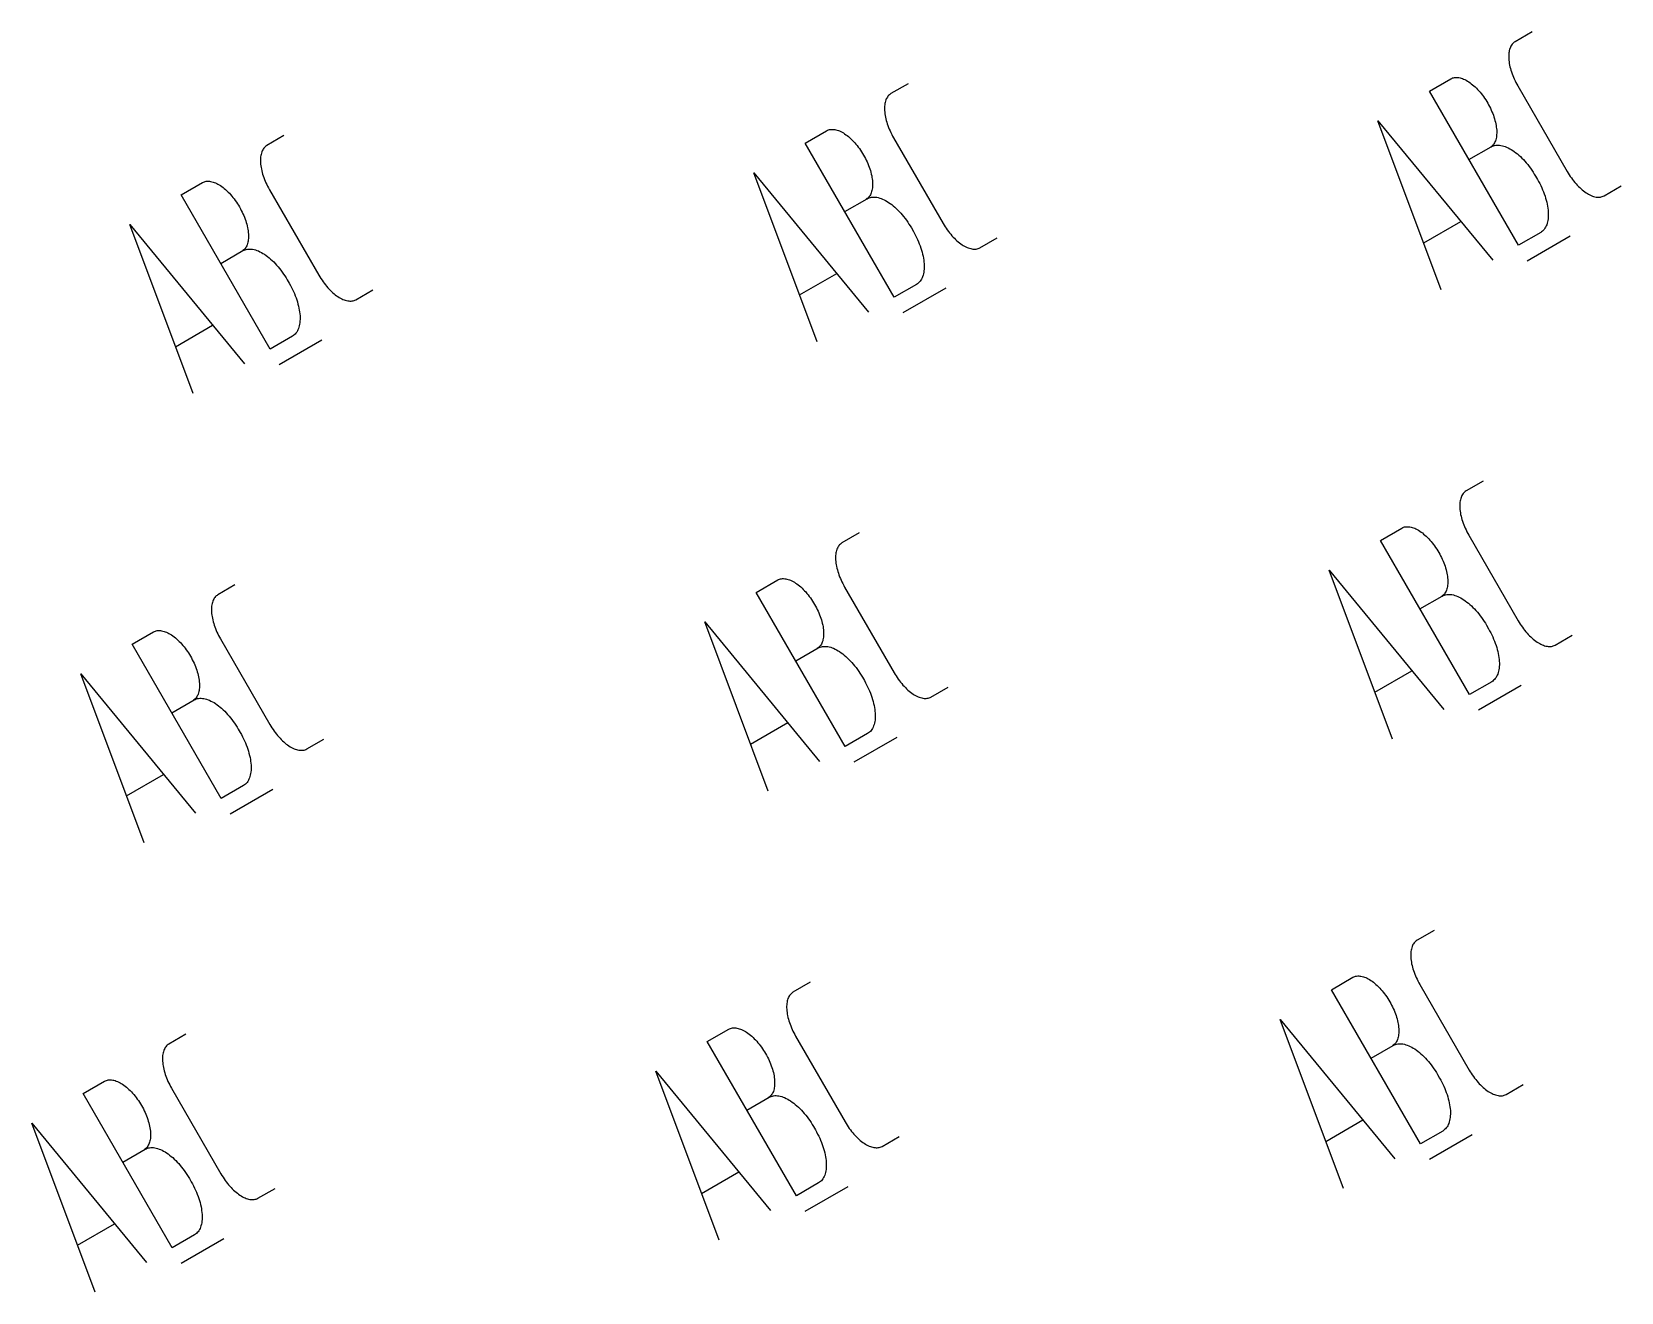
# Model space of a CAD drawing. Header units: millimetres. Extents: x -4.2 to 85.1, y -45 to 25.8.
import ezdxf

# ---------------------------------------------------------------- set-up
doc = ezdxf.new("R2010")
doc.units = ezdxf.units.MM
doc.layers.get('0').update_dxf_attribs({"lineweight": 25})

msp = doc.modelspace()

# ---------------------------------------------------------------- linework, layer by layer
at = {"flags": 128}
for points in [[(80.104, 25.833), (79.141, 25.278, 0.071633), (78.975, 25.132, 0.058854), (78.858, 24.919, 0.044247), (78.794, 24.645, 0.033403), (78.786, 24.321, 0.026397), (78.835, 23.96, 0.022111), (78.938, 23.576, 0.019667), (79.092, 23.184, 0.018552), (79.29, 22.798), (82.068, 17.986, 0.018556), (82.303, 17.622, 0.019667), (82.566, 17.292, 0.022112), (82.848, 17.011, 0.026398), (83.136, 16.788, 0.033405), (83.42, 16.633, 0.04425), (83.689, 16.551, 0.058858), (83.932, 16.546, 0.071617), (84.141, 16.618), (85.104, 17.173)], [(76.552, 18.651), (77.803, 19.373, -0.071617), (78.054, 19.459, -0.058858), (78.347, 19.453, -0.04425), (78.669, 19.354, -0.033405), (79.01, 19.168, -0.026398), (79.356, 18.901, -0.022112), (79.693, 18.564, -0.019667), (80.009, 18.168, -0.018556), (80.291, 17.73), (80.402, 17.538, -0.018552), (80.64, 17.075, -0.019667), (80.825, 16.604, -0.022111), (80.949, 16.143, -0.026397), (81.007, 15.71, -0.033403), (80.998, 15.322, -0.044247), (80.921, 14.993, -0.058854), (80.781, 14.736, -0.071633), (80.581, 14.562), (79.33, 13.84), (74.33, 22.5), (75.533, 23.194, -0.071634), (75.742, 23.266, -0.058856), (75.986, 23.261, -0.044248), (76.255, 23.179, -0.033404), (76.539, 23.024, -0.026397), (76.827, 22.801, -0.022111), (77.108, 22.52, -0.019667), (77.371, 22.19, -0.018556), (77.606, 21.825, -0.018556), (77.805, 21.439, -0.019667), (77.958, 21.047, -0.022111), (78.061, 20.663, -0.026397), (78.11, 20.302, -0.033404), (78.103, 19.978, -0.044248), (78.039, 19.705, -0.058856), (77.922, 19.491, -0.071634), (77.755, 19.345)], [(45.052, 22.917), (44.09, 22.361, 0.071633), (43.923, 22.216, 0.058854), (43.806, 22.002, 0.044247), (43.742, 21.728, 0.033403), (43.735, 21.405, 0.026397), (43.783, 21.044, 0.022111), (43.887, 20.66, 0.019667), (44.04, 20.267, 0.018552), (44.238, 19.881), (47.016, 15.07, 0.018556), (47.251, 14.705, 0.019667), (47.515, 14.376, 0.022112), (47.796, 14.094, 0.026398), (48.084, 13.872, 0.033405), (48.368, 13.717, 0.04425), (48.637, 13.635, 0.058858), (48.881, 13.629, 0.071617), (49.09, 13.701), (50.052, 14.256)], [(10, 20), (9.038, 19.444, 0.071633), (8.871, 19.299, 0.058854), (8.754, 19.085, 0.044247), (8.69, 18.811, 0.033403), (8.683, 18.488, 0.026397), (8.732, 18.127, 0.022111), (8.835, 17.743, 0.019667), (8.988, 17.35, 0.018552), (9.187, 16.964), (11.964, 12.153, 0.018556), (12.2, 11.788, 0.019667), (12.463, 11.459, 0.022112), (12.744, 11.178, 0.026398), (13.032, 10.955, 0.033405), (13.316, 10.8, 0.04425), (13.585, 10.718, 0.058858), (13.829, 10.713, 0.071617), (14.038, 10.784), (15, 11.34)], [(41.501, 15.734), (42.751, 16.457, -0.071617), (43.002, 16.542, -0.058858), (43.295, 16.536, -0.04425), (43.618, 16.438, -0.033405), (43.958, 16.252, -0.026398), (44.304, 15.985, -0.022112), (44.641, 15.647, -0.019667), (44.957, 15.252, -0.018556), (45.239, 14.814), (45.351, 14.621, -0.018552), (45.588, 14.158, -0.019667), (45.773, 13.687, -0.022111), (45.897, 13.226, -0.026397), (45.955, 12.793, -0.033403), (45.946, 12.405, -0.044247), (45.87, 12.076, -0.058854), (45.729, 11.82, -0.071633), (45.529, 11.645), (44.278, 10.923), (39.278, 19.583), (40.481, 20.278, -0.071634), (40.69, 20.349, -0.058856), (40.934, 20.344, -0.044248), (41.203, 20.262, -0.033404), (41.487, 20.107, -0.026397), (41.775, 19.884, -0.022111), (42.056, 19.603, -0.019667), (42.319, 19.274, -0.018556), (42.554, 18.909, -0.018556), (42.753, 18.523, -0.019667), (42.906, 18.13, -0.022111), (43.01, 17.746, -0.026397), (43.058, 17.385, -0.033404), (43.051, 17.062, -0.044248), (42.987, 16.788, -0.058856), (42.87, 16.574, -0.071634), (42.703, 16.429)], [(6.449, 12.818), (7.7, 13.54, -0.071617), (7.95, 13.626, -0.058858), (8.243, 13.619, -0.04425), (8.566, 13.521, -0.033405), (8.907, 13.335, -0.026398), (9.252, 13.068, -0.022112), (9.59, 12.73, -0.019667), (9.905, 12.335, -0.018556), (10.188, 11.897), (10.299, 11.705, -0.018552), (10.537, 11.241, -0.019667), (10.721, 10.77, -0.022111), (10.845, 10.309, -0.026397), (10.903, 9.877, -0.033403), (10.894, 9.488, -0.044247), (10.818, 9.16, -0.058854), (10.677, 8.903, -0.071633), (10.477, 8.729), (9.226, 8.006), (4.226, 16.667), (5.429, 17.361, -0.071634), (5.638, 17.433, -0.058856), (5.882, 17.427, -0.044248), (6.151, 17.345, -0.033404), (6.435, 17.19, -0.026397), (6.723, 16.968, -0.022111), (7.004, 16.686, -0.019667), (7.267, 16.357, -0.018556), (7.503, 15.992, -0.018556), (7.701, 15.606, -0.019667), (7.855, 15.213, -0.022111), (7.958, 14.829, -0.026397), (8.007, 14.469, -0.033404), (7.999, 14.145, -0.044248), (7.935, 13.871, -0.058856), (7.818, 13.657, -0.071634), (7.652, 13.512)], [(77.354, 0.596), (76.391, 0.041, 0.071633), (76.225, -0.104, 0.058854), (76.108, -0.318, 0.044247), (76.044, -0.592, 0.033403), (76.036, -0.916, 0.026397), (76.085, -1.276, 0.022111), (76.188, -1.66, 0.019667), (76.342, -2.053, 0.018552), (76.54, -2.439), (79.318, -7.25, 0.018556), (79.553, -7.615, 0.019667), (79.816, -7.945, 0.022112), (80.098, -8.226, 0.026398), (80.386, -8.449, 0.033405), (80.67, -8.604, 0.04425), (80.939, -8.685, 0.058858), (81.182, -8.691, 0.071617), (81.391, -8.619), (82.354, -8.064)], [(42.302, -2.32), (41.34, -2.876, 0.071633), (41.173, -3.021, 0.058854), (41.056, -3.235, 0.044247), (40.992, -3.509, 0.033403), (40.985, -3.832, 0.026397), (41.033, -4.193, 0.022111), (41.137, -4.577, 0.019667), (41.29, -4.97, 0.018552), (41.488, -5.356), (44.266, -10.167, 0.018556), (44.501, -10.532, 0.019667), (44.765, -10.861, 0.022112), (45.046, -11.143, 0.026398), (45.334, -11.365, 0.033405), (45.618, -11.52, 0.04425), (45.887, -11.602, 0.058858), (46.131, -11.607, 0.071617), (46.34, -11.536), (47.302, -10.98)], [(73.802, -6.586), (75.053, -5.864, -0.071617), (75.304, -5.778, -0.058858), (75.597, -5.784, -0.04425), (75.919, -5.882, -0.033405), (76.26, -6.069, -0.026398), (76.606, -6.336, -0.022112), (76.943, -6.673, -0.019667), (77.259, -7.069, -0.018556), (77.541, -7.506), (77.652, -7.699, -0.018552), (77.89, -8.162, -0.019667), (78.075, -8.633, -0.022111), (78.199, -9.094, -0.026397), (78.257, -9.527, -0.033403), (78.248, -9.915, -0.044247), (78.171, -10.244, -0.058854), (78.031, -10.5, -0.071633), (77.831, -10.675), (76.58, -11.397), (71.58, -2.737), (72.783, -2.042, -0.071634), (72.992, -1.971, -0.058856), (73.236, -1.976, -0.044248), (73.505, -2.058, -0.033404), (73.789, -2.213, -0.026397), (74.077, -2.436, -0.022111), (74.358, -2.717, -0.019667), (74.621, -3.047, -0.018556), (74.856, -3.411, -0.018556), (75.055, -3.797, -0.019667), (75.208, -4.19, -0.022111), (75.311, -4.574, -0.026397), (75.36, -4.935, -0.033404), (75.353, -5.258, -0.044248), (75.289, -5.532, -0.058856), (75.172, -5.746, -0.071634), (75.005, -5.891)], [(7.25, -5.237), (6.288, -5.792, 0.071633), (6.121, -5.938, 0.058854), (6.004, -6.152, 0.044247), (5.94, -6.425, 0.033403), (5.933, -6.749, 0.026397), (5.982, -7.11, 0.022111), (6.085, -7.494, 0.019667), (6.238, -7.886, 0.018552), (6.437, -8.272), (9.214, -13.084, 0.018556), (9.45, -13.449, 0.019667), (9.713, -13.778, 0.022112), (9.994, -14.059, 0.026398), (10.282, -14.282, 0.033405), (10.566, -14.437, 0.04425), (10.835, -14.519, 0.058858), (11.079, -14.524, 0.071617), (11.288, -14.453), (12.25, -13.897)], [(38.751, -9.503), (40.001, -8.78, -0.071617), (40.252, -8.695, -0.058858), (40.545, -8.701, -0.04425), (40.868, -8.799, -0.033405), (41.208, -8.985, -0.026398), (41.554, -9.252, -0.022112), (41.891, -9.59, -0.019667), (42.207, -9.985, -0.018556), (42.489, -10.423), (42.601, -10.615, -0.018552), (42.838, -11.079, -0.019667), (43.023, -11.55, -0.022111), (43.147, -12.011, -0.026397), (43.205, -12.444, -0.033403), (43.196, -12.832, -0.044247), (43.12, -13.161, -0.058854), (42.979, -13.417, -0.071633), (42.779, -13.592), (41.528, -14.314), (36.528, -5.654), (37.731, -4.959, -0.071634), (37.94, -4.888, -0.058856), (38.184, -4.893, -0.044248), (38.453, -4.975, -0.033404), (38.737, -5.13, -0.026397), (39.025, -5.352, -0.022111), (39.306, -5.634, -0.019667), (39.569, -5.963, -0.018556), (39.804, -6.328, -0.018556), (40.003, -6.714, -0.019667), (40.156, -7.107, -0.022111), (40.26, -7.491, -0.026397), (40.308, -7.852, -0.033404), (40.301, -8.175, -0.044248), (40.237, -8.449, -0.058856), (40.12, -8.663, -0.071634), (39.953, -8.808)], [(3.699, -12.419), (4.95, -11.697, -0.071617), (5.2, -11.611, -0.058858), (5.493, -11.618, -0.04425), (5.816, -11.716, -0.033405), (6.157, -11.902, -0.026398), (6.502, -12.169, -0.022112), (6.84, -12.507, -0.019667), (7.155, -12.902, -0.018556), (7.438, -13.34), (7.549, -13.532, -0.018552), (7.787, -13.995, -0.019667), (7.971, -14.467, -0.022111), (8.095, -14.927, -0.026397), (8.153, -15.36, -0.033403), (8.144, -15.749, -0.044247), (8.068, -16.077, -0.058854), (7.927, -16.334, -0.071633), (7.727, -16.508), (6.476, -17.23), (1.476, -8.57), (2.679, -7.876, -0.071634), (2.888, -7.804, -0.058856), (3.132, -7.81, -0.044248), (3.401, -7.891, -0.033404), (3.685, -8.047, -0.026397), (3.973, -8.269, -0.022111), (4.254, -8.551, -0.019667), (4.517, -8.88, -0.018556), (4.753, -9.245, -0.018556), (4.951, -9.631, -0.019667), (5.105, -10.023, -0.022111), (5.208, -10.408, -0.026397), (5.257, -10.768, -0.033404), (5.249, -11.092, -0.044248), (5.185, -11.366, -0.058856), (5.068, -11.579, -0.071634), (4.902, -11.725)], [(74.604, -24.64), (73.641, -25.196, 0.071633), (73.475, -25.341, 0.058854), (73.358, -25.555, 0.044247), (73.294, -25.829, 0.033403), (73.286, -26.153, 0.026397), (73.335, -26.513, 0.022111), (73.438, -26.897, 0.019667), (73.592, -27.29, 0.018552), (73.79, -27.676), (76.568, -32.487, 0.018556), (76.803, -32.852, 0.019667), (77.066, -33.181, 0.022112), (77.348, -33.463, 0.026398), (77.636, -33.685, 0.033405), (77.92, -33.841, 0.04425), (78.189, -33.922, 0.058858), (78.432, -33.928, 0.071617), (78.641, -33.856), (79.604, -33.301)], [(39.552, -27.557), (38.59, -28.113, 0.071633), (38.423, -28.258, 0.058854), (38.306, -28.472, 0.044247), (38.242, -28.746, 0.033403), (38.235, -29.069, 0.026397), (38.283, -29.43, 0.022111), (38.387, -29.814, 0.019667), (38.54, -30.207, 0.018552), (38.738, -30.593), (41.516, -35.404, 0.018556), (41.751, -35.769, 0.019667), (42.015, -36.098, 0.022112), (42.296, -36.379, 0.026398), (42.584, -36.602, 0.033405), (42.868, -36.757, 0.04425), (43.137, -36.839, 0.058858), (43.381, -36.844, 0.071617), (43.59, -36.773), (44.552, -36.217)], [(71.052, -31.823), (72.303, -31.101, -0.071617), (72.554, -31.015, -0.058858), (72.847, -31.021, -0.04425), (73.169, -31.119, -0.033405), (73.51, -31.305, -0.026398), (73.856, -31.573, -0.022112), (74.193, -31.91, -0.019667), (74.509, -32.305, -0.018556), (74.791, -32.743), (74.902, -32.936, -0.018552), (75.14, -33.399, -0.019667), (75.325, -33.87, -0.022111), (75.449, -34.331, -0.026397), (75.507, -34.764, -0.033403), (75.498, -35.152, -0.044247), (75.421, -35.481, -0.058854), (75.281, -35.737, -0.071633), (75.081, -35.912), (73.83, -36.634), (68.83, -27.974), (70.033, -27.279, -0.071634), (70.242, -27.208, -0.058856), (70.486, -27.213, -0.044248), (70.755, -27.295, -0.033404), (71.039, -27.45, -0.026397), (71.327, -27.673, -0.022111), (71.608, -27.954, -0.019667), (71.871, -28.283, -0.018556), (72.106, -28.648, -0.018556), (72.305, -29.034, -0.019667), (72.458, -29.427, -0.022111), (72.561, -29.811, -0.026397), (72.61, -30.172, -0.033404), (72.603, -30.495, -0.044248), (72.539, -30.769, -0.058856), (72.422, -30.983, -0.071634), (72.255, -31.128)], [(36.001, -34.739), (37.251, -34.017, -0.071617), (37.502, -33.931, -0.058858), (37.795, -33.938, -0.04425), (38.118, -34.036, -0.033405), (38.458, -34.222, -0.026398), (38.804, -34.489, -0.022112), (39.141, -34.827, -0.019667), (39.457, -35.222, -0.018556), (39.739, -35.66), (39.851, -35.852, -0.018552), (40.088, -36.316, -0.019667), (40.273, -36.787, -0.022111), (40.397, -37.248, -0.026397), (40.455, -37.681, -0.033403), (40.446, -38.069, -0.044247), (40.37, -38.397, -0.058854), (40.229, -38.654, -0.071633), (40.029, -38.828), (38.778, -39.551), (33.778, -30.89), (34.981, -30.196, -0.071634), (35.19, -30.125, -0.058856), (35.434, -30.13, -0.044248), (35.703, -30.212, -0.033404), (35.987, -30.367, -0.026397), (36.275, -30.589, -0.022111), (36.556, -30.871, -0.019667), (36.819, -31.2, -0.018556), (37.054, -31.565, -0.018556), (37.253, -31.951, -0.019667), (37.406, -32.344, -0.022111), (37.51, -32.728, -0.026397), (37.558, -33.088, -0.033404), (37.551, -33.412, -0.044248), (37.487, -33.686, -0.058856), (37.37, -33.9, -0.071634), (37.203, -34.045)], [(4.5, -30.474), (3.538, -31.029, 0.071633), (3.371, -31.175, 0.058854), (3.254, -31.388, 0.044247), (3.19, -31.662, 0.033403), (3.183, -31.986, 0.026397), (3.232, -32.347, 0.022111), (3.335, -32.731, 0.019667), (3.488, -33.123, 0.018552), (3.687, -33.509), (6.464, -38.321, 0.018556), (6.7, -38.685, 0.019667), (6.963, -39.015, 0.022112), (7.244, -39.296, 0.026398), (7.532, -39.519, 0.033405), (7.816, -39.674, 0.04425), (8.085, -39.756, 0.058858), (8.329, -39.761, 0.071617), (8.538, -39.69), (9.5, -39.134)], [(0.949, -37.656), (2.2, -36.934, -0.071617), (2.45, -36.848, -0.058858), (2.743, -36.855, -0.04425), (3.066, -36.953, -0.033405), (3.407, -37.139, -0.026398), (3.752, -37.406, -0.022112), (4.09, -37.744, -0.019667), (4.405, -38.139, -0.018556), (4.688, -38.577), (4.799, -38.769, -0.018552), (5.037, -39.232, -0.019667), (5.221, -39.703, -0.022111), (5.345, -40.164, -0.026397), (5.403, -40.597, -0.033403), (5.394, -40.985, -0.044247), (5.318, -41.314, -0.058854), (5.177, -41.571, -0.071633), (4.977, -41.745), (3.726, -42.467), (-1.274, -33.807), (-0.071, -33.113, -0.071634), (0.138, -33.041, -0.058856), (0.382, -33.047, -0.044248), (0.651, -33.128, -0.033404), (0.935, -33.283, -0.026397), (1.223, -33.506, -0.022111), (1.504, -33.787, -0.019667), (1.767, -34.117, -0.018556), (2.003, -34.482, -0.018556), (2.201, -34.868, -0.019667), (2.355, -35.26, -0.022111), (2.458, -35.644, -0.026397), (2.507, -36.005, -0.033404), (2.499, -36.329, -0.044248), (2.435, -36.603, -0.058856), (2.318, -36.816, -0.071634), (2.152, -36.962)]]:
    msp.add_lwpolyline(points, format="xyb", dxfattribs=at)
for points in [[(75, 11.34), (71.443, 20.833), (77.887, 13.006)], [(39.948, 8.423), (36.392, 17.917), (42.835, 10.09)], [(74.012, 13.977), (76.097, 15.181)], [(4.896, 5.506), (1.34, 15), (7.783, 7.173)], [(79.83, 12.974), (82.236, 14.363)], [(38.96, 11.06), (41.045, 12.264)], [(44.778, 10.057), (47.184, 11.446)], [(3.908, 8.144), (5.993, 9.347)], [(9.726, 7.14), (12.132, 8.529)], [(72.25, -13.897), (68.693, -4.404), (75.137, -12.23)], [(37.198, -16.814), (33.642, -7.32), (40.085, -15.147)], [(2.146, -19.73), (-1.41, -10.237), (5.033, -18.064)], [(71.262, -11.26), (73.347, -10.056)], [(77.08, -12.263), (79.486, -10.874)], [(36.21, -14.177), (38.295, -12.973)], [(42.028, -15.18), (44.434, -13.791)], [(1.158, -17.093), (3.243, -15.89)], [(6.976, -18.096), (9.382, -16.708)], [(69.5, -39.134), (65.943, -29.64), (72.387, -37.467)], [(34.448, -42.051), (30.892, -32.557), (37.335, -40.384)], [(-0.604, -44.967), (-4.16, -35.474), (2.283, -43.301)], [(68.512, -36.497), (70.597, -35.293)], [(74.33, -37.5), (76.736, -36.111)], [(33.46, -39.414), (35.545, -38.21)], [(39.278, -40.417), (41.684, -39.028)], [(-1.592, -42.33), (0.493, -41.126)], [(4.226, -43.333), (6.632, -41.944)]]:
    msp.add_lwpolyline(points, dxfattribs=at)

doc.saveas('drawing.dxf')
